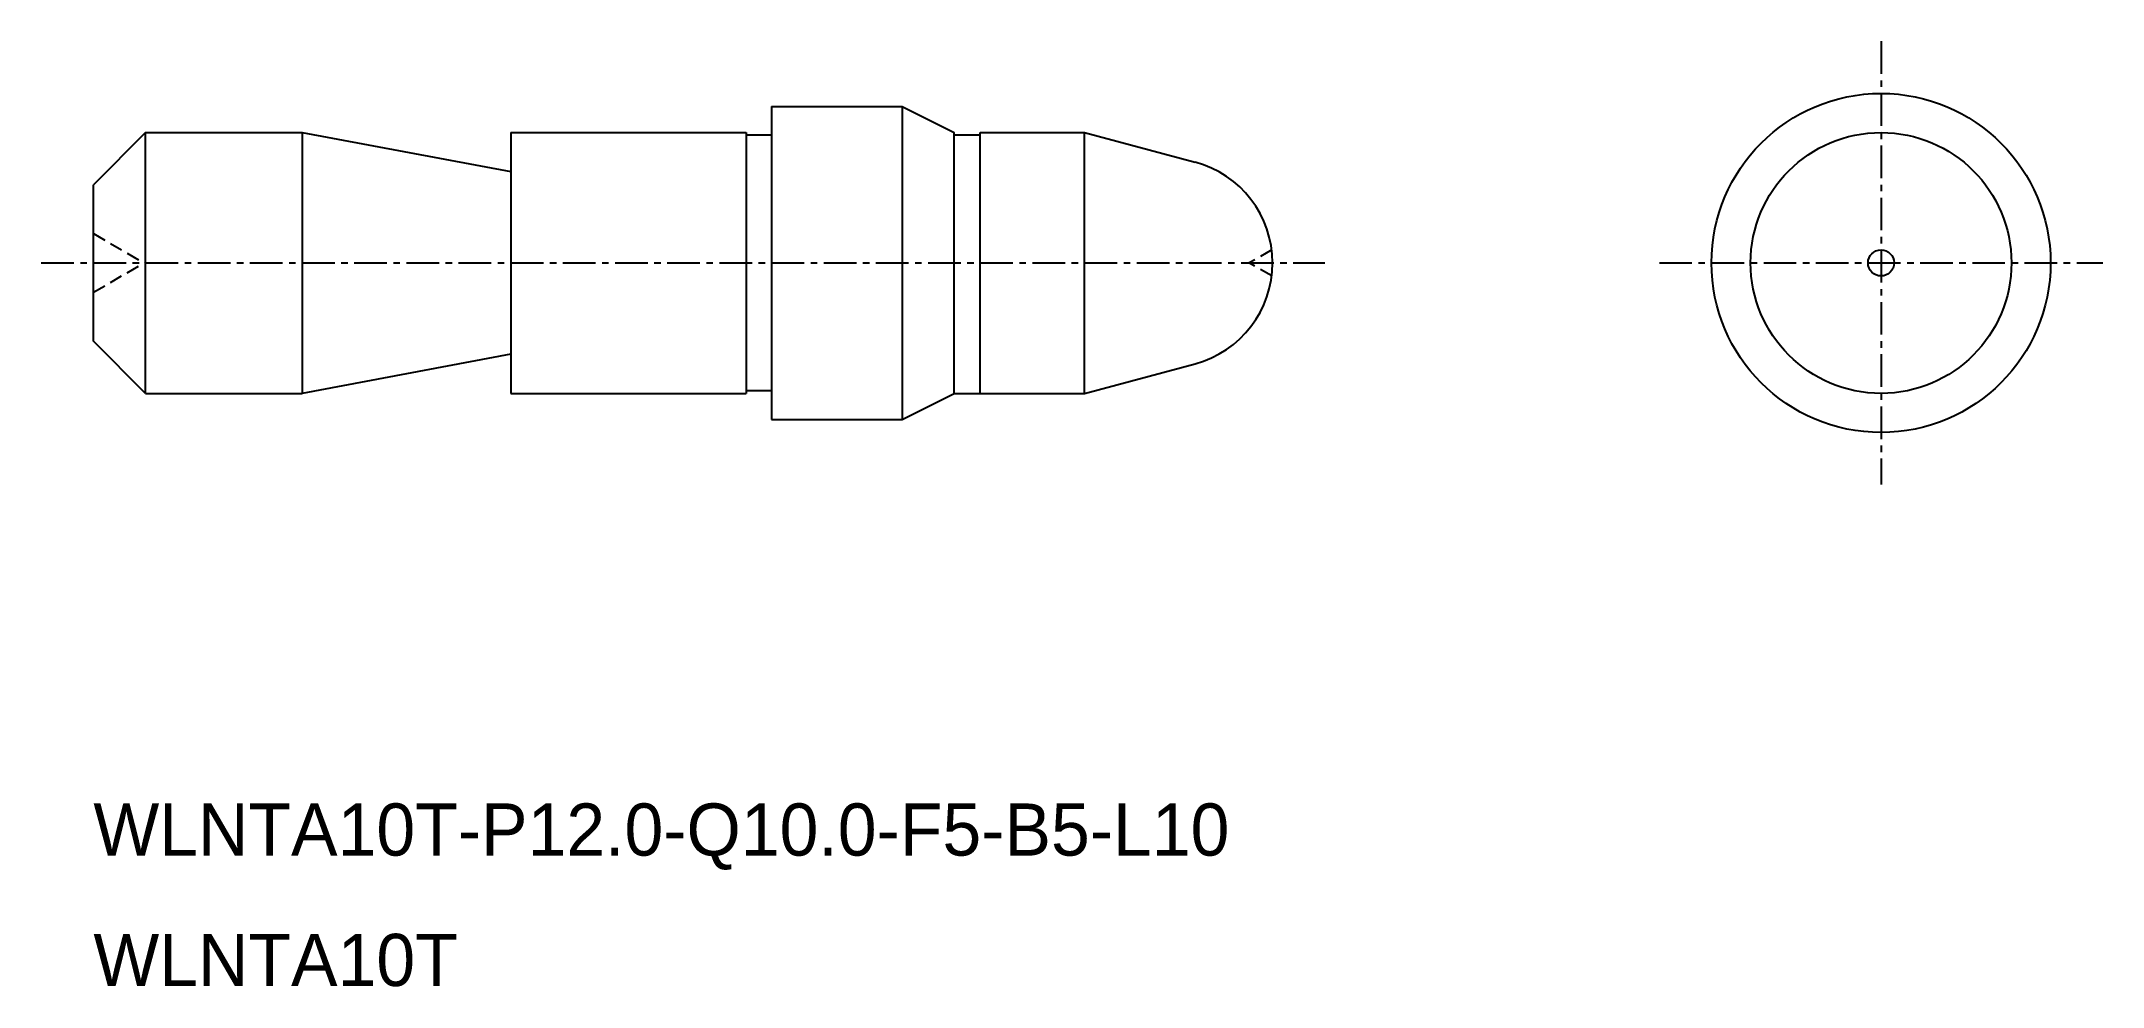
# Model space of a CAD drawing. Extents: x -2215.2 to -2136.1, y -821.3 to -785.
import ezdxf

# ---------------------------------------------------------------- set-up
doc = ezdxf.new("R2010")
doc.units = 0
doc.linetypes.add('CENTER', pattern=[2, 1.25, -0.25, 0.25, -0.25])
doc.linetypes.add('DASHED', pattern=[0.75, 0.5, -0.25])
doc.layers.get('0').update_dxf_attribs({"linetype": 'CONTINUOUS'})
doc.layers.add('CENTER', color=1, linetype='CENTER')

msp = doc.modelspace()

# ---------------------------------------------------------------- linework, layer by layer
at = {"color": 7, "linetype": 'CONTINUOUS'}
for p, q in [((-2187.179, -787.537), (-2187.179, -799.537)), ((-2187.179, -787.537), (-2182.179, -787.537)), ((-2182.179, -787.537), (-2182.179, -799.537)), ((-2211.179, -788.537), (-2213.179, -790.537)), ((-2211.179, -788.537), (-2205.179, -788.537)), ((-2205.179, -788.537), (-2197.179, -790.037)), ((-2205.179, -788.537), (-2205.179, -798.537)), ((-2197.179, -788.537), (-2197.179, -798.537)), ((-2197.179, -788.537), (-2188.152, -788.537)), ((-2188.152, -788.537), (-2188.152, -798.537)), ((-2175.179, -798.537), (-2175.179, -788.537)), ((-2175.179, -788.537), (-2170.938, -789.674)), ((-2213.179, -796.537), (-2213.179, -790.537)), ((-2211.179, -798.537), (-2213.179, -796.537)), ((-2197.179, -797.037), (-2205.179, -798.537)), ((-2175.179, -798.537), (-2170.938, -797.401)), ((-2211.179, -798.537), (-2205.179, -798.537)), ((-2197.179, -798.537), (-2188.152, -798.537)), ((-2187.179, -799.537), (-2182.179, -799.537))]:
    msp.add_line(p, q, dxfattribs=at)
at = {"color": 7}
for p, q in [((-2182.179, -787.537), (-2180.179, -788.537)), ((-2180.179, -798.537), (-2180.179, -788.537)), ((-2179.179, -788.537), (-2175.179, -788.537)), ((-2179.179, -798.537), (-2179.179, -788.537)), ((-2182.179, -799.537), (-2180.179, -798.537)), ((-2180.179, -798.537), (-2175.179, -798.537))]:
    msp.add_line(p, q, dxfattribs=at)
at = {"color": 3, "linetype": 'DASHED'}
for p, q in [((-2213.179, -792.412), (-2211.23, -793.537)), ((-2168.005, -793.037), (-2168.871, -793.537)), ((-2213.179, -794.662), (-2211.23, -793.537)), ((-2168.005, -794.037), (-2168.871, -793.537))]:
    msp.add_line(p, q, dxfattribs=at)
at = {"color": 7, "linetype": 'CONTINUOUS'}
for points in [[(-2187.179, -788.637), (-2188.152, -788.637)], [(-2179.179, -788.637), (-2180.179, -788.637)], [(-2187.179, -798.437), (-2188.152, -798.437)]]:
    msp.add_lwpolyline(points, dxfattribs=at)
for radius in [6.5, 5]:
    msp.add_circle((-2144.644, -793.537), radius, dxfattribs=at)
msp.add_arc((-2171.974, -793.537), 4, 285, 75, dxfattribs=at)
at = {"layer": 'CENTER', "color": 1, "linetype": 'CENTER'}
for p, q in [((-2144.644, -785.037), (-2144.644, -802.037)), ((-2215.179, -793.537), (-2165.974, -793.537)), ((-2153.144, -793.537), (-2136.144, -793.537))]:
    msp.add_line(p, q, dxfattribs=at)
at = {"layer": 'CENTER', "color": 7, "linetype": 'CONTINUOUS'}
msp.add_line((-2211.179, -798.537), (-2211.179, -788.537), dxfattribs=at)
msp.add_circle((-2144.644, -793.537), 0.5, dxfattribs=at)

# ---------------------------------------------------------------- texts
at = {"color": 7, "linetype": 'CONTINUOUS'}
for s, p in [('WLNTA10T-P12.0-Q10.0-F5-B5-L10', (-2213.179, -816.259)), ('WLNTA10T', (-2213.179, -821.259))]:
    msp.add_text(s, height=2, dxfattribs=at).set_placement(p)

doc.saveas('drawing.dxf')
